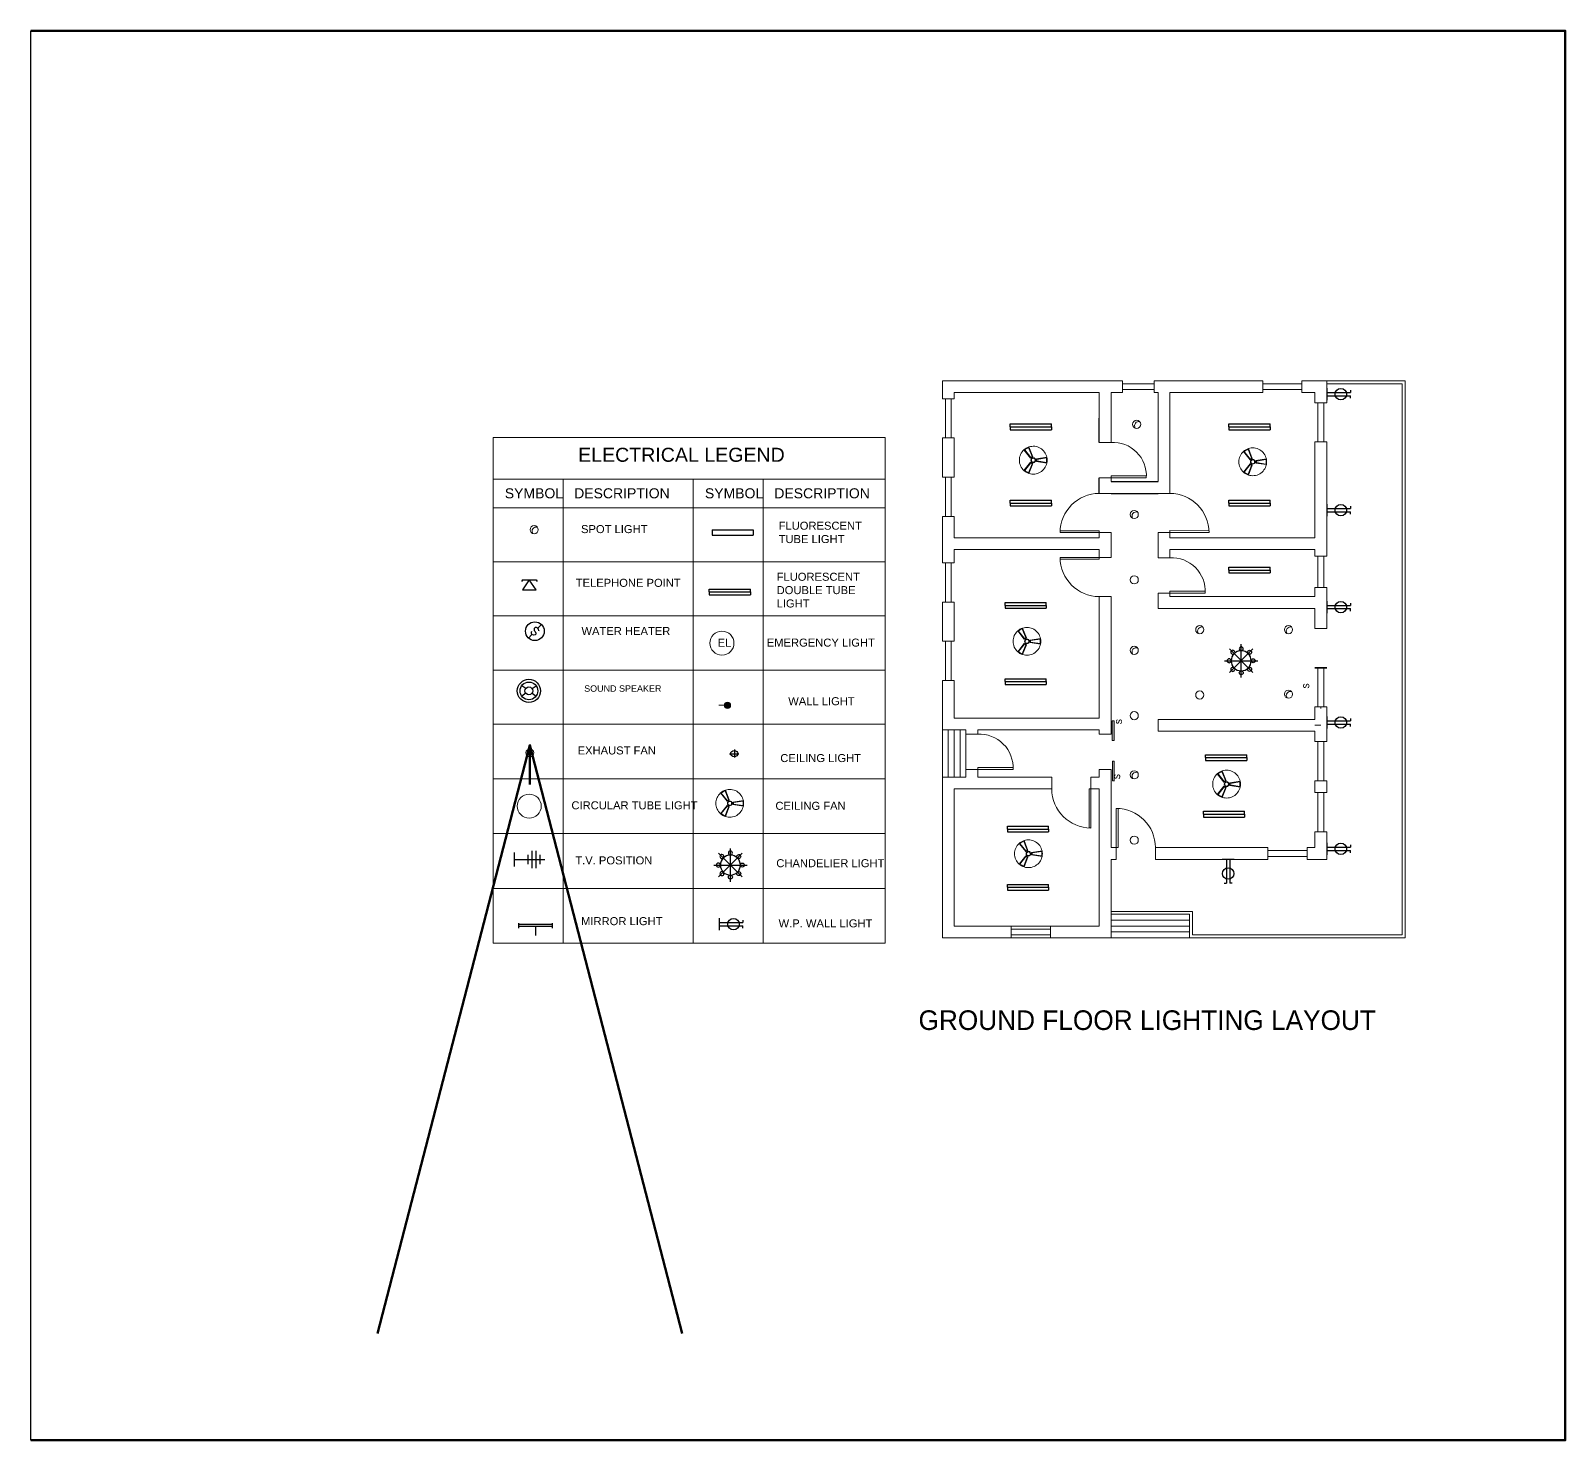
# Model space of a CAD drawing. Header units: inches. Extents: x -59 to 212, y 9 to 737.
# Drawn here: x -58.92 to -19.78, y 335.28 to 371.21 of the extents above; entities that cross this region are included whole.
import ezdxf

# ---------------------------------------------------------------- set-up
doc = ezdxf.new("R2010")
doc.units = ezdxf.units.IN
doc.header["$MEASUREMENT"] = 0
for name, color, linetype in [('A_WALL_3D', 1, 'Continuous'), ('EL_FITTINGS', 3, 'Continuous'), ('ELEC', 10, 'Continuous'), ('Sanitry', 251, 'Continuous')]:
    doc.layers.add(name, color=color, linetype=linetype)
doc.layers.add('ELECTRICAL', color=200, linetype='Continuous', lineweight=18)
doc.styles.add('ARIAL', font='arial.ttf')
doc.styles.get("Standard").update_dxf_attribs({"font": 'arial.ttf'})
doc.styles.add('STYLUS', font='stylu.ttf')
doc.dimstyles.get("Standard").update_dxf_attribs({"dimtxt": 0.18, "dimasz": 0.18, "dimexe": 0.18, "dimexo": 0.0625, "dimgap": 0.09, "dimtad": 0, "dimtih": 1, "dimtoh": 1, "dimdec": 4, "dimzin": 0, "dimdsep": 46, "dimtxsty": 'Standard', "dimcen": 0.09, "dimadec": 0, "dimazin": 0, "dimtfac": 1, "dimtdec": 4, "dimtofl": 0, "dimtmove": 0, "dimatfit": 3, "dimfxl": 1, "dimtolj": 1, "dimtzin": 0, "dimarcsym": 0})

# ---------------------------------------------------------------- blocks, each defined once
blk = doc.blocks.new('Telephone Point')
at = {"layer": 'EL_FITTINGS', "color": 1}
for p, q in [((-16.8, 24.7), (-19.6, 20.8)), ((0, 24.7), (-16.8, 0)), ((-16.8, 24.7), (16.8, 24.7)), ((-16.8, 0), (16.8, 0)), ((16.8, 0), (0, 24.7)), ((16.8, 24.7), (19.6, 20.8))]:
    blk.add_line(p, q, dxfattribs=at)
blk = doc.blocks.new('Water Heater')
at = {"layer": 'EL_FITTINGS', "color": 1}
for p, q in [((30.5, 7.4), (39.9, 16.6)), ((16.1, -8.7), (7.5, -17.2))]:
    blk.add_line(p, q, dxfattribs=at)
for points in [[(33.1, 1.7), (32.8, 4.8), (30.5, 7.4), (27.1, 9.5), (23.9, 9.2), (21.9, 6.6), (21.9, 2), (24.2, -0.9), (25.9, -5), (24.8, -9.3), (19.8, -10.1), (16.1, -8.7), (14.7, -3.8), (14.7, -2.4), (15.5, -0.1)], [(33.1, 1.7), (32.6, -0.3)]]:
    blk.add_lwpolyline(points, dxfattribs=at)
blk.add_circle((23.4, 0), 23.4, dxfattribs=at)
blk = doc.blocks.new('Flourescent Tube Light')
at = {"layer": 'EL_FITTINGS', "color": 1}
for p, q in [((-51.5, 6.8), (51.5, 6.8)), ((-51.5, 6.8), (-51.5, -6.8)), ((51.5, 6.8), (51.5, -6.8)), ((-51.5, -6.8), (51.5, -6.8))]:
    blk.add_line(p, q, dxfattribs=at)
blk = doc.blocks.new('Fluorescent Double Tube Light')
at = {"layer": 'EL_FITTINGS', "color": 1}
for p, q in [((-51.5, 7.2), (51.5, 7.2)), ((-51.5, 0), (-51.5, 7.2)), ((-51.5, 0), (51.5, 0)), ((51.5, 0), (51.5, 7.2)), ((-51.5, 0), (51.5, 0)), ((-51.5, 0), (-51.5, -7.2)), ((-51.5, -7.2), (51.5, -7.2)), ((51.5, 0), (51.5, -7.2))]:
    blk.add_line(p, q, dxfattribs=at)
blk = doc.blocks.new('DRHUDR')
at = {"color": 1}
for p, q in [((53434.9, 7577.1), (53424.6, 7584.4)), ((53434.9, 7565.4), (53424.6, 7558)), ((53451.1, 7577.1), (53461.4, 7584.4)), ((53451.1, 7565.4), (53461.4, 7558))]:
    blk.add_line(p, q, dxfattribs=at)
for radius in [29.6, 22.6, 9.97]:
    blk.add_circle((53443, 7571.2), radius, dxfattribs=at)
blk = doc.blocks.new('WALL LIGHT')
at = {"layer": 'ELECTRICAL'}
blk.add_hatch(color=256, dxfattribs=at).paths.add_polyline_path([(0.468, 0, 1), (0.217, 0, 1)])
blk.add_line((0.217, 0), (0, 0), dxfattribs=at)
blk.add_circle((0.342, 0), 0.126, dxfattribs=at)
blk = doc.blocks.new('Ceiling light')
at = {"layer": 'ELEC'}
for p, q in [((0, 0.157), (0, -0.157)), ((-0.187, -0.007), (0.178, -0.007))]:
    blk.add_line(p, q, dxfattribs=at)
blk.add_ellipse((-0.004, -0.005), major_axis=(0.141, 0), ratio=0.898978, start_param=3.141593, end_param=9.424778, dxfattribs=at)
blk = doc.blocks.new('dtrhtr')
at = {"layer": 'EL_FITTINGS', "color": 1}
for p, q in [((110116.8, -17669.4), (110116.8, -17682.1)), ((110202.4, -17673.1), (110116.8, -17673.1)), ((110202.4, -17678.4), (110116.8, -17678.4)), ((110159.6, -17678.4), (110159.6, -17701.3)), ((110202.4, -17669.4), (110202.4, -17682.1))]:
    blk.add_line(p, q, dxfattribs=at)
blk = doc.blocks.new('T.V. Position')
at = {"layer": 'EL_FITTINGS', "color": 1}
for p, q in [((0, 17.6), (0, -17.6)), ((0, 0), (76.7, 0)), ((34.5, 11.9), (34.5, -11.9)), ((44.4, 21.8), (44.4, -21.8)), ((54.3, 21.8), (54.3, -21.8)), ((64.2, 11.9), (64.2, -11.9))]:
    blk.add_line(p, q, dxfattribs=at)
blk = doc.blocks.new('WP Wall Light')
at = {"layer": 'EL_FITTINGS', "color": 1}
for p, q in [((0, 14.9), (0, -14.9)), ((0, 3.9), (59.1, 3.9)), ((59.1, 9.9), (59.1, 3.9)), ((0, -3.9), (59.1, -3.9)), ((59.1, -9.9), (59.1, -3.9))]:
    blk.add_line(p, q, dxfattribs=at)
blk.add_circle((35.4, 0), 14.3, dxfattribs=at)
blk = doc.blocks.new('Chandelier Light')
at = {"layer": 'EL_FITTINGS', "color": 1, "linetype": 'Continuous'}
for p, q in [((0, -41.7), (0, 41.7)), ((-41.7, 0), (41.7, 0)), ((29.5, 29.5), (-29.5, -29.5)), ((-29.5, 29.5), (29.5, -29.5))]:
    blk.add_line(p, q, dxfattribs=at)
at = {"layer": 'EL_FITTINGS', "color": 2, "linetype": 'Continuous', "extrusion": (0, 0, -1)}
for centre, major_axis in [((-30, 0), (-3.54, 3.54)), ((-30, 0), (-3.54, 3.54)), ((-21, 21.4), (0.05, 5)), ((0, 30), (3.54, 3.54)), ((-21, -21.4), (-5, -0.05))]:
    blk.add_ellipse(centre, major_axis=major_axis, ratio=1, start_param=0.785398, end_param=7.068583, dxfattribs=at)
at = {"layer": 'EL_FITTINGS', "color": 4, "linetype": 'Continuous', "extrusion": (0, 0, -1)}
blk.add_ellipse((0, 0), major_axis=(17.7, 17.7), ratio=1, start_param=0.785398, end_param=7.068583, dxfattribs=at)
at = {"layer": 'EL_FITTINGS', "color": 2, "linetype": 'Continuous'}
for centre, major_axis in [((21, 21.4), (-0.05, 5)), ((30, 0), (3.54, 3.54)), ((30, 0), (3.54, 3.54)), ((0, -30), (3.54, -3.54)), ((0, -30), (3.54, -3.54)), ((21, -21.4), (5, -0.05))]:
    blk.add_ellipse(centre, major_axis=major_axis, ratio=1, start_param=0.785398, end_param=7.068583, dxfattribs=at)

msp = doc.modelspace()

# ---------------------------------------------------------------- hatches: boundary and pattern name
at = {"lineweight": 0}
h = msp.add_hatch(color=7, dxfattribs=at)
h.dxf.hatch_style = 1
h.paths.add_polyline_path([(-31.28718, 353.61305), (-31.33201, 353.61305), (-31.33201, 353.11305), (-31.28718, 353.11305)])
h = msp.add_hatch(color=7, dxfattribs=at)
h.dxf.hatch_style = 1
h.paths.add_polyline_path([(-31.28522, 352.58845), (-31.33005, 352.58845), (-31.33005, 352.08845), (-31.28522, 352.08845)])

# ---------------------------------------------------------------- linework, layer by layer
for p, q in [((-58.91673, 335.27565), (-58.91673, 371.20843)), ((-31.66408, 360.7134), (-31.66408, 361.3282)), ((-31.66425, 359.41357), (-31.66425, 359.81357)), ((-31.36425, 359.71357), (-30.16425, 359.71357)), ((-31.36425, 359.41357), (-30.16425, 359.41357))]:
    msp.add_line(p, q)
for p, q in [((-31.06791, 362.28346), (-35.66425, 362.28346)), ((-35.66425, 362.28346), (-35.66425, 361.82606)), ((-31.06791, 362.28346), (-31.06791, 361.98346)), ((-31.06791, 362.20846), (-30.26791, 362.20846)), ((-31.06791, 362.05846), (-30.26791, 362.05846)), ((-27.49528, 362.28346), (-30.26791, 362.28346)), ((-30.26791, 362.28346), (-30.26791, 361.98346)), ((-27.49528, 361.98346), (-27.49528, 362.28346)), ((-27.49528, 362.20846), (-26.49528, 362.20846)), ((-27.49528, 362.05846), (-26.49528, 362.05846)), ((-25.86425, 362.28346), (-26.49528, 362.28346)), ((-26.49528, 361.98346), (-26.49528, 362.28346)), ((-25.86425, 361.72614), (-25.86425, 362.28346)), ((-35.66425, 361.82606), (-35.36425, 361.82606)), ((-35.58925, 360.82606), (-35.58925, 361.82606)), ((-35.43925, 360.82606), (-35.43925, 361.82606)), ((-31.66425, 361.98346), (-35.36425, 361.98346)), ((-35.36425, 361.98346), (-35.36425, 361.82606)), ((-31.66425, 361.98346), (-31.66425, 361.3282)), ((-31.06791, 361.98346), (-31.36425, 361.98346)), ((-31.36425, 361.98346), (-31.36425, 360.7134)), ((-30.16425, 361.98346), (-30.26791, 361.98346)), ((-30.16425, 361.98346), (-30.16425, 359.71357)), ((-27.49528, 361.98346), (-29.86425, 361.98346)), ((-29.86425, 361.98346), (-29.86425, 359.41357)), ((-26.16425, 361.98346), (-26.49528, 361.98346)), ((-26.16425, 361.72614), (-26.16425, 361.98346)), ((-26.16425, 361.72614), (-25.86425, 361.72614)), ((-26.08925, 361.72614), (-26.08925, 360.72614)), ((-25.93925, 361.72614), (-25.93925, 360.72614)), ((-35.66425, 360.82606), (-35.66425, 359.82606)), ((-35.66425, 360.82606), (-35.36425, 360.82606)), ((-35.36425, 360.82606), (-35.36425, 359.82606)), ((-26.16425, 358.28346), (-26.16425, 360.72614)), ((-26.16425, 360.72614), (-25.86425, 360.72614)), ((-25.86425, 357.81174), (-25.86425, 360.72614)), ((-35.66425, 359.82606), (-35.36425, 359.82606)), ((-35.58925, 358.82606), (-35.58925, 359.82606)), ((-35.43925, 358.82606), (-35.43925, 359.82606)), ((-31.36425, 359.81357), (-31.66425, 359.81357)), ((-31.36425, 359.81357), (-31.36425, 359.86357)), ((-31.36425, 359.81357), (-31.36425, 359.71357)), ((-35.66425, 358.82606), (-35.66425, 358.13346)), ((-35.66425, 358.82606), (-35.36425, 358.82606)), ((-35.36425, 358.82606), (-35.36425, 358.28346)), ((-35.66425, 358.13346), (-35.66425, 357.64461)), ((-35.36425, 358.28346), (-31.66425, 358.28346)), ((-31.66425, 358.41357), (-31.66425, 358.28346)), ((-31.36425, 358.41357), (-31.36425, 357.78346)), ((-30.16425, 357.77163), (-30.16425, 358.41357)), ((-29.86425, 358.41357), (-29.86425, 358.28346)), ((-26.16425, 358.28346), (-29.86425, 358.28346)), ((-35.36425, 357.98346), (-35.36425, 357.64461)), ((-35.36425, 357.98346), (-31.66425, 357.98346)), ((-31.66425, 357.98346), (-31.66425, 357.78346)), ((-31.66425, 357.78346), (-31.36425, 357.78346)), ((-31.66425, 357.73346), (-31.66425, 357.78346)), ((-29.86425, 357.77163), (-29.86425, 357.98346)), ((-26.16425, 357.98346), (-29.86425, 357.98346)), ((-26.16425, 357.81174), (-26.16425, 357.98346)), ((-26.16425, 357.81174), (-25.86425, 357.81174)), ((-26.08925, 357.81174), (-26.08925, 357.01174)), ((-25.93925, 357.81174), (-25.93925, 357.01174)), ((-35.66425, 357.64461), (-35.36425, 357.64461)), ((-35.58925, 356.64461), (-35.58925, 357.64461)), ((-35.43925, 356.64461), (-35.43925, 357.64461)), ((-26.16425, 356.78346), (-26.16425, 357.01174)), ((-26.16425, 357.01174), (-25.86425, 357.01174)), ((-25.86425, 355.96926), (-25.86425, 357.01174)), ((-35.66425, 356.64461), (-35.66425, 355.64461)), ((-35.66425, 356.64461), (-35.36425, 356.64461)), ((-35.36425, 356.64461), (-35.36425, 355.64461)), ((-31.66425, 356.78346), (-31.66425, 353.68346)), ((-31.66425, 356.78346), (-31.36425, 356.78346)), ((-31.36425, 356.78346), (-31.36425, 353.27307)), ((-30.16425, 356.78346), (-30.16425, 356.87163)), ((-30.16425, 356.87163), (-30.16425, 356.48346)), ((-29.86425, 356.78346), (-29.86425, 356.87163)), ((-29.86425, 356.87163), (-29.86425, 356.78346)), ((-29.86425, 356.78346), (-26.16425, 356.78346)), ((-30.16425, 356.48346), (-26.16425, 356.48346)), ((-26.16425, 355.96926), (-26.16425, 356.48346)), ((-26.16425, 355.96926), (-25.86425, 355.96926)), ((-35.66425, 355.64461), (-35.36425, 355.64461)), ((-35.58925, 354.64461), (-35.58925, 355.64461)), ((-35.43925, 354.64461), (-35.43925, 355.64461)), ((-35.66425, 354.64461), (-35.66425, 353.38346)), ((-35.66425, 354.64461), (-35.36425, 354.64461)), ((-35.36425, 354.64461), (-35.36425, 353.68346)), ((-26.16425, 354.97926), (-25.86425, 354.97926)), ((-26.16425, 354.96926), (-25.86425, 354.96926)), ((-26.16425, 354.95926), (-25.86425, 354.95926)), ((-26.08925, 353.96926), (-26.08925, 354.95926)), ((-25.93925, 353.96926), (-25.93925, 354.95926)), ((-26.16425, 353.65365), (-26.16425, 353.96926)), ((-26.16425, 353.96926), (-25.86425, 353.96926)), ((-25.86425, 353.08995), (-25.86425, 353.96926)), ((-35.36425, 353.68346), (-34.76425, 353.68346)), ((-34.76425, 353.68346), (-31.66425, 353.68346)), ((-26.16425, 353.65365), (-30.16425, 353.65365)), ((-30.16425, 353.65365), (-30.16425, 353.35365)), ((-35.66425, 353.38346), (-35.06425, 353.38346)), ((-35.06425, 353.38346), (-35.06425, 353.27307)), ((-35.06425, 353.27307), (-34.76425, 353.27307)), ((-34.76425, 353.38346), (-34.76425, 353.27307)), ((-34.76425, 353.38346), (-31.66425, 353.38346)), ((-31.66425, 353.38346), (-31.66425, 353.27307)), ((-31.66425, 353.27307), (-31.36425, 353.27307)), ((-26.16425, 353.35365), (-30.16425, 353.35365)), ((-26.16425, 353.08995), (-26.16425, 353.35365)), ((-26.16425, 353.08995), (-25.86425, 353.08995)), ((-26.08925, 353.08995), (-26.08925, 352.08346)), ((-25.93925, 353.08995), (-25.93925, 352.08346)), ((-35.06425, 352.37307), (-35.06425, 352.18346)), ((-35.06425, 352.37307), (-34.76425, 352.37307)), ((-34.76425, 352.37307), (-34.76425, 352.18346)), ((-31.66425, 352.37307), (-31.66425, 352.18346)), ((-31.66425, 352.37307), (-31.36425, 352.37307)), ((-31.36425, 352.37307), (-31.36425, 350.38346)), ((-35.06425, 352.18346), (-35.66425, 352.18346)), ((-35.66425, 352.18346), (-35.66425, 348.08346)), ((-34.76425, 351.88346), (-35.36425, 351.88346)), ((-35.36425, 351.88346), (-35.36425, 348.38346)), ((-34.76425, 352.18346), (-32.8755, 352.18346)), ((-34.76425, 351.88346), (-32.8755, 351.88346)), ((-32.8755, 352.18346), (-32.8755, 351.88346)), ((-31.8755, 352.18346), (-31.66425, 352.18346)), ((-31.8755, 352.18346), (-31.8755, 351.88346)), ((-31.8755, 351.88346), (-31.66425, 351.88346)), ((-31.66425, 351.88346), (-31.66425, 350.38346)), ((-26.16425, 351.78995), (-26.16425, 352.08995)), ((-26.16425, 352.08995), (-25.86425, 352.08995)), ((-25.86425, 351.78995), (-25.86425, 352.08995)), ((-26.16425, 351.78995), (-25.86425, 351.78995)), ((-26.08925, 351.78995), (-26.08925, 350.78995)), ((-25.93925, 351.78995), (-25.93925, 350.78995)), ((-26.16425, 350.38346), (-26.16425, 350.78995)), ((-26.16425, 350.78995), (-25.86425, 350.78995)), ((-25.86425, 350.08346), (-25.86425, 350.78995)), ((-31.66425, 348.38346), (-31.66425, 350.38346)), ((-31.36425, 350.38346), (-31.23221, 350.38346)), ((-31.23221, 350.38346), (-31.23221, 350.08346)), ((-30.23221, 350.38346), (-27.36287, 350.38346)), ((-30.23221, 350.38346), (-30.23221, 350.08346)), ((-27.36287, 350.38346), (-27.36287, 350.08346)), ((-27.36287, 350.30846), (-26.36287, 350.30846)), ((-26.36287, 350.38346), (-26.16425, 350.38346)), ((-26.36287, 350.38346), (-26.36287, 350.08346)), ((-31.36425, 350.08346), (-31.23221, 350.08346)), ((-31.36425, 348.08346), (-31.36425, 350.08346)), ((-30.23221, 350.08346), (-27.36287, 350.08346)), ((-27.36287, 350.15846), (-26.36287, 350.15846)), ((-26.36287, 350.08346), (-25.86425, 350.08346)), ((-35.36425, 348.38346), (-31.66425, 348.38346)), ((-33.90917, 348.38346), (-33.90917, 348.08346)), ((-32.90917, 348.38346), (-32.90917, 348.08346)), ((-35.66425, 348.08346), (-31.36425, 348.08346))]:
    msp.add_line(p, q, dxfattribs=at)
at = {"color": 2, "lineweight": 0}
for p, q in [((-25.86425, 362.28346), (-23.86425, 362.28346)), ((-25.86425, 362.20846), (-25.86425, 362.28346)), ((-25.86425, 362.20846), (-23.93925, 362.20846)), ((-23.93925, 348.15846), (-23.93925, 362.20846)), ((-23.86425, 348.08346), (-23.86425, 362.28346)), ((-30.46425, 359.81342), (-31.36425, 359.81357)), ((-31.36424, 359.86357), (-30.46424, 359.86342)), ((-31.66425, 358.46357), (-32.66425, 358.4634)), ((-32.66425, 358.4634), (-32.66425, 358.4134)), ((-32.66425, 358.4134), (-31.66425, 358.41357)), ((-31.66425, 358.46357), (-31.66425, 358.41357)), ((-29.86425, 358.46373), (-28.86425, 358.46357)), ((-29.86425, 358.46373), (-29.86425, 358.41373)), ((-28.86425, 358.41357), (-29.86425, 358.41373)), ((-28.86425, 358.46357), (-28.86425, 358.41357)), ((-32.66425, 357.78363), (-31.66425, 357.78346)), ((-31.66425, 357.73346), (-32.66425, 357.73363)), ((-28.96425, 356.87165), (-29.86425, 356.8718)), ((-29.86424, 356.9218), (-28.96424, 356.92165)), ((-29.86424, 356.9218), (-29.86424, 356.8718)), ((-31.33201, 353.11305), (-31.33201, 353.61305)), ((-31.33201, 353.61305), (-31.28718, 353.61305)), ((-31.28718, 353.61305), (-31.28718, 353.11305)), ((-35.66425, 353.38346), (-35.66425, 352.18346)), ((-35.51425, 353.38346), (-35.51425, 352.18346)), ((-35.36425, 353.38346), (-35.36425, 352.18346)), ((-35.21425, 353.38346), (-35.21425, 352.18346)), ((-35.06425, 353.38346), (-35.06425, 352.18346)), ((-31.33201, 353.11305), (-31.28201, 353.11305)), ((-33.86425, 352.37307), (-34.76425, 352.37322)), ((-34.76424, 352.42322), (-33.86424, 352.42307)), ((-34.76424, 352.42322), (-34.76424, 352.37322)), ((-31.33005, 352.58845), (-31.28522, 352.58845)), ((-31.33005, 352.08845), (-31.33005, 352.58845)), ((-31.28522, 352.58845), (-31.28522, 352.08845)), ((-31.9255, 351.88346), (-31.92533, 350.88346)), ((-31.9255, 351.88346), (-31.8755, 351.88346)), ((-31.87533, 350.88346), (-31.8755, 351.88346)), ((-31.33005, 352.08845), (-31.28005, 352.08845)), ((-31.18238, 351.38347), (-31.23238, 351.38346)), ((-31.23238, 351.38346), (-31.23221, 350.38346)), ((-31.18221, 350.38347), (-31.18238, 351.38347)), ((-31.92555, 350.88637), (-31.87555, 350.88638)), ((-31.18221, 350.38347), (-31.23221, 350.38347)), ((-31.36425, 348.75846), (-29.28925, 348.75846)), ((-29.28925, 348.15846), (-29.28925, 348.75846)), ((-31.36425, 348.68346), (-29.36425, 348.68346)), ((-31.36425, 348.53346), (-29.36425, 348.53346)), ((-31.36425, 348.38346), (-29.36425, 348.38346)), ((-29.36425, 348.08346), (-29.36425, 348.68346)), ((-31.36425, 348.23346), (-29.36425, 348.23346)), ((-31.36425, 348.08346), (-23.86425, 348.08346)), ((-29.28925, 348.15846), (-23.93925, 348.15846))]:
    msp.add_line(p, q, dxfattribs=at)
at = {"color": 18, "lineweight": 0, "true_color": 0x000000}
for p, q in [((-47.12411, 347.94704), (-47.12411, 360.83585)), ((-47.12411, 360.83585), (-37.12411, 360.83585)), ((-37.12411, 360.83585), (-37.12411, 347.94704)), ((-47.12411, 359.77943), (-37.12411, 359.77943)), ((-45.33714, 359.77943), (-45.33714, 347.94704)), ((-42.02042, 359.77943), (-42.02042, 347.94704)), ((-40.23345, 359.77943), (-40.23345, 347.94704)), ((-47.12411, 359.0445), (-37.12411, 359.0445)), ((-47.12411, 357.6665), (-37.12411, 357.6665)), ((-47.12411, 356.28851), (-37.12411, 356.28851)), ((-47.12411, 354.91051), (-37.12411, 354.91051)), ((-47.12411, 353.53251), (-37.12411, 353.53251)), ((-47.12411, 352.13614), (-37.12411, 352.13614)), ((-47.12411, 350.73977), (-37.12411, 350.73977)), ((-47.12411, 349.3434), (-37.12411, 349.3434)), ((-47.12411, 347.94704), (-37.12411, 347.94704))]:
    msp.add_line(p, q, dxfattribs=at)
at = {"color": 7, "lineweight": 0}
for p, q in [((-31.66408, 360.7134), (-31.36408, 360.7134)), ((-31.66425, 359.41357), (-31.36425, 359.41357)), ((-30.16425, 359.41357), (-29.86425, 359.41357)), ((-31.66425, 358.41357), (-31.36425, 358.41357)), ((-30.16425, 358.41357), (-29.86425, 358.41357)), ((-30.16425, 357.77163), (-29.86425, 357.77163)), ((-30.16425, 356.87163), (-29.86425, 356.87163)), ((-29.86425, 356.87163), (-30.16425, 356.87163))]:
    msp.add_line(p, q, dxfattribs=at)
at = {"color": 5, "lineweight": 0}
for p, q in [((-26.01425, 353.96926), (-26.01425, 353.93346)), ((-26.01425, 353.50365), (-26.16425, 353.50365))]:
    msp.add_line(p, q, dxfattribs=at)
at = {"color": 0, "lineweight": 0}
for p, q in [((-33.90917, 348.30846), (-32.90917, 348.30846)), ((-33.90917, 348.15846), (-32.90917, 348.15846))]:
    msp.add_line(p, q, dxfattribs=at)
at = {"lineweight": 100}
msp.add_lwpolyline([(-58.91673, 371.20843), (-19.77863, 371.20843), (-19.77863, 335.27565), (-58.91673, 335.27565)], dxfattribs=at)
at = {"layer": 'A_WALL_3D', "color": 2, "lineweight": 0}
for centre, radius, start, end in [((-31.31359, 359.86404), 0.85085, 356.588656, 93.4018), ((-31.66425, 358.41357), 1, 90.009705, 180.009631), ((-29.86425, 358.41373), 1, 359.990369, 89.990295), ((-31.66425, 357.78346), 1, 179.990369, 269.990295), ((-29.81359, 356.92228), 0.85085, 356.588656, 93.4018), ((-34.71359, 352.42369), 0.85085, 356.588656, 93.4018), ((-31.8755, 351.88346), 1, 180.009705, 270.009631), ((-31.23221, 350.38346), 1, 0.009705, 90.009631)]:
    msp.add_arc(centre, radius, start, end, dxfattribs=at)
at = {"layer": 'Sanitry', "color": 1, "lineweight": 0, "ltscale": 0.1}
for p, q in [((-46.11502, 352.8724), (-46.25644, 352.73097)), ((-46.11502, 352.73097), (-46.25644, 352.8724))]:
    msp.add_line(p, q, dxfattribs=at)
at = {"layer": 'Sanitry', "color": 1, "lineweight": 0}
for points in [[(-33.58441, 360.52489, -0.10377628), (-33.45828, 360.59771), (-33.36014, 360.34586), (-33.41538, 360.31397)], [(-33.56542, 360.52314, -0.08455837), (-33.46626, 360.58038), (-33.37721, 360.35186), (-33.41203, 360.33176)], [(-27.98701, 360.48355, -0.10377628), (-27.86087, 360.55638), (-27.76273, 360.30453), (-27.81797, 360.27264)], [(-27.96801, 360.4818, -0.08455837), (-27.86886, 360.53905), (-27.77981, 360.31053), (-27.81463, 360.29042)], [(-33.45828, 359.9237, -0.10377628), (-33.58441, 359.99652), (-33.41538, 360.20743), (-33.36014, 360.17554)], [(-33.46626, 359.94102, -0.08455837), (-33.56542, 359.99827), (-33.41203, 360.18965), (-33.37721, 360.16954)], [(-33.0007, 360.18788), (-33.26787, 360.22881), (-33.26787, 360.29259), (-33.0007, 360.33353, -0.10377628)], [(-33.01171, 360.20346), (-33.25414, 360.2406), (-33.25414, 360.28081), (-33.01171, 360.31795, -0.08455837)], [(-27.86087, 359.88236, -0.10377628), (-27.98701, 359.95519), (-27.81797, 360.1661), (-27.76273, 360.13421)], [(-27.86886, 359.89969, -0.08455837), (-27.96801, 359.95694), (-27.81463, 360.14832), (-27.77981, 360.12821)], [(-27.40329, 360.14655), (-27.67047, 360.18748), (-27.67047, 360.25126), (-27.40329, 360.2922, -0.10377628)], [(-27.41431, 360.16212), (-27.65674, 360.19927), (-27.65674, 360.23947), (-27.41431, 360.27662, -0.08455837)], [(-33.74523, 355.90654, -0.10377628), (-33.61909, 355.97936), (-33.52095, 355.72752), (-33.57619, 355.69563)], [(-33.72623, 355.90479, -0.08455837), (-33.62708, 355.96204), (-33.53803, 355.73351), (-33.57285, 355.71341)], [(-33.61909, 355.30535, -0.10377628), (-33.74523, 355.37817), (-33.57619, 355.58909), (-33.52095, 355.5572)], [(-33.62708, 355.32268, -0.08455837), (-33.72623, 355.37992), (-33.57285, 355.5713), (-33.53803, 355.5512)], [(-33.16151, 355.56953), (-33.42869, 355.61047), (-33.42869, 355.67425), (-33.16151, 355.71518, -0.10377628)], [(-33.17253, 355.58511), (-33.41496, 355.62225), (-33.41496, 355.66246), (-33.17253, 355.6996, -0.08455837)], [(-28.65377, 352.2661, -0.10377628), (-28.52763, 352.33892), (-28.42949, 352.08708), (-28.48473, 352.05519)], [(-28.63477, 352.26435, -0.08455837), (-28.53561, 352.3216), (-28.44657, 352.09307), (-28.48139, 352.07297)], [(-28.52763, 351.66491, -0.10377628), (-28.65377, 351.73773), (-28.48473, 351.94865), (-28.42949, 351.91676)], [(-28.53561, 351.68224, -0.08455837), (-28.63477, 351.73948), (-28.48139, 351.93086), (-28.44657, 351.91076)], [(-28.07005, 351.92909), (-28.33723, 351.97002), (-28.33723, 352.03381), (-28.07005, 352.07474, -0.10377628)], [(-28.08107, 351.94467), (-28.3235, 351.98181), (-28.3235, 352.02202), (-28.08107, 352.05916, -0.08455837)], [(-41.32528, 351.77701, -0.10377628), (-41.19915, 351.84984), (-41.10101, 351.59799), (-41.15625, 351.5661)], [(-41.30629, 351.77526, -0.08455837), (-41.20713, 351.83251), (-41.11808, 351.60399), (-41.1529, 351.58388)], [(-40.74157, 351.44), (-41.00874, 351.48094), (-41.00874, 351.54472), (-40.74157, 351.58566, -0.10377628)], [(-40.75258, 351.45558), (-40.99501, 351.49273), (-40.99501, 351.53293), (-40.75258, 351.57008, -0.08455837)], [(-41.19915, 351.17582, -0.10377628), (-41.32528, 351.24865), (-41.15625, 351.45956), (-41.10101, 351.42767)], [(-41.20713, 351.19315, -0.08455837), (-41.30629, 351.2504), (-41.1529, 351.44178), (-41.11808, 351.42167)], [(-33.70754, 350.49236, -0.10377628), (-33.5814, 350.56518), (-33.48326, 350.31334), (-33.5385, 350.28144)], [(-33.68854, 350.49061, -0.08455837), (-33.58938, 350.54786), (-33.50033, 350.31933), (-33.53516, 350.29923)], [(-33.12382, 350.15535), (-33.391, 350.19628), (-33.391, 350.26007), (-33.12382, 350.301, -0.10377628)], [(-33.5814, 349.89117, -0.10377628), (-33.70754, 349.96399), (-33.5385, 350.17491), (-33.48326, 350.14301)], [(-33.58938, 349.9085, -0.08455837), (-33.68854, 349.96574), (-33.53516, 350.15712), (-33.50033, 350.13702)], [(-33.13483, 350.17093), (-33.37726, 350.20807), (-33.37726, 350.24828), (-33.13483, 350.28542, -0.08455837)]]:
    msp.add_lwpolyline(points, format="xyb", close=True, dxfattribs=at)
for points in [[(-33.39583, 360.32526), (-33.38595, 360.30815)], [(-33.39583, 360.19615), (-33.38595, 360.21325)], [(-33.37969, 360.33458), (-33.36981, 360.31747)], [(-33.37969, 360.18683), (-33.36981, 360.20393)], [(-33.26787, 360.27002), (-33.28763, 360.27002)], [(-33.26787, 360.25138), (-33.28763, 360.25138)], [(-27.79842, 360.28393), (-27.78855, 360.26682)], [(-27.79842, 360.15482), (-27.78855, 360.17192)], [(-27.78228, 360.29325), (-27.77241, 360.27614)], [(-27.78228, 360.1455), (-27.77241, 360.1626)], [(-27.67047, 360.22869), (-27.69022, 360.22869)], [(-27.67047, 360.21005), (-27.69022, 360.21005)], [(-33.55664, 355.70691), (-33.54677, 355.68981)], [(-33.55664, 355.5778), (-33.54677, 355.59491)], [(-33.5405, 355.71623), (-33.53063, 355.69913)], [(-33.5405, 355.56848), (-33.53063, 355.58559)], [(-33.42869, 355.65168), (-33.44844, 355.65168)], [(-33.42869, 355.63304), (-33.44844, 355.63304)], [(-28.46518, 352.06647), (-28.45531, 352.04937)], [(-28.46518, 351.93736), (-28.45531, 351.95447)], [(-28.44904, 352.07579), (-28.43916, 352.05869)], [(-28.44904, 351.92804), (-28.43916, 351.94515)], [(-28.33723, 352.01124), (-28.35698, 352.01124)], [(-28.33723, 351.9926), (-28.35698, 351.9926)], [(-41.1367, 351.57739), (-41.12682, 351.56028)], [(-41.1367, 351.44827), (-41.12682, 351.46538)], [(-41.12056, 351.5867), (-41.11068, 351.5696)], [(-41.00874, 351.52215), (-41.0285, 351.52215)], [(-41.00874, 351.50351), (-41.0285, 351.50351)], [(-41.12056, 351.43896), (-41.11068, 351.45606)], [(-33.51895, 350.29273), (-33.50907, 350.27563)], [(-33.50281, 350.30205), (-33.49293, 350.28494)], [(-33.51895, 350.16362), (-33.50907, 350.18072)], [(-33.50281, 350.1543), (-33.49293, 350.17141)], [(-33.391, 350.23749), (-33.41075, 350.23749)], [(-33.391, 350.21886), (-33.41075, 350.21886)]]:
    msp.add_lwpolyline(points, dxfattribs=at)
for centre, radius in [((-30.70903, 361.17611), 0.10419), ((-33.3478, 360.2607), 0.06089), ((-33.3478, 360.2607), 0.04815), ((-27.75039, 360.21937), 0.06089), ((-27.75039, 360.21937), 0.04815), ((-30.77219, 358.87533), 0.10419), ((-46.07552, 358.48753), 0.10419), ((-30.77219, 357.20999), 0.10419), ((-41.28697, 355.59724), 0.30635), ((-29.1015, 355.94077), 0.10419), ((-26.8385, 355.94077), 0.10419), ((-33.50861, 355.64236), 0.06089), ((-33.50861, 355.64236), 0.04815), ((-30.77219, 355.41363), 0.10419), ((-29.1015, 354.27543), 0.10419), ((-26.8385, 354.29619), 0.10419), ((-30.77219, 353.74828), 0.10419), ((-30.77219, 352.23969), 0.10419), ((-28.41715, 352.00192), 0.06089), ((-28.41715, 352.00192), 0.04815), ((-46.20212, 351.44195), 0.30635), ((-41.08867, 351.51283), 0.06089), ((-41.08867, 351.51283), 0.04815), ((-30.77219, 350.57434), 0.10419), ((-33.47092, 350.22818), 0.06089), ((-33.47092, 350.22818), 0.04815)]:
    msp.add_circle(centre, radius, dxfattribs=at)
at = {"layer": 'Sanitry', "color": 1, "lineweight": 0, "ltscale": 0.1}
msp.add_circle((-46.18573, 352.80168), 0.1, dxfattribs=at)
at = {"layer": 'Sanitry', "lineweight": 0}
for centre in [(-30.6606, 361.13935), (-30.72376, 358.83858), (-46.0271, 358.45077), (-29.05307, 355.90402), (-26.79007, 355.90402), (-30.72376, 355.37687), (-26.79007, 354.25943), (-30.72376, 352.20293)]:
    msp.add_arc(centre, 0.10419, 69.764156, 215.834916, dxfattribs=at)
at = {"layer": 'Sanitry', "color": 1, "lineweight": 0, "ltscale": 25}
for centre, start, end in [((-33.3478, 360.2607), 131.849469, 228.150531), ((-33.3478, 360.2607), 11.849469, 108.150531), ((-27.75039, 360.21937), 131.849469, 228.150531), ((-27.75039, 360.21937), 11.849469, 108.150531), ((-33.3478, 360.2607), 251.849469, 348.150531), ((-27.75039, 360.21937), 251.849469, 348.150531), ((-33.50861, 355.64236), 131.849469, 228.150531), ((-33.50861, 355.64236), 11.849469, 108.150531), ((-33.50861, 355.64236), 251.849469, 348.150531), ((-28.41715, 352.00192), 131.849469, 228.150531), ((-28.41715, 352.00192), 11.849469, 108.150531), ((-41.08867, 351.51283), 11.849469, 108.150531), ((-28.41715, 352.00192), 251.849469, 348.150531), ((-41.08867, 351.51283), 131.849469, 228.150531), ((-41.08867, 351.51283), 251.849469, 348.150531), ((-33.47092, 350.22818), 131.849469, 228.150531), ((-33.47092, 350.22818), 11.849469, 108.150531), ((-33.47092, 350.22818), 251.849469, 348.150531)]:
    msp.add_arc(centre, 0.35465, start, end, dxfattribs=at)

# ---------------------------------------------------------------- block references
at = {"lineweight": 0, "xscale": 0.010207379169022, "yscale": 0.010207379169022, "zscale": 0.010207379169022}
for p in [(-33.40818, 361.11041), (-27.8348, 361.11041), (-33.40818, 359.16789), (-27.8348, 359.16789), (-27.8348, 357.45906), (-41.08429, 356.90028), (-33.54256, 356.5594), (-33.54256, 354.61688), (-28.42809, 352.67949), (-28.48363, 351.23715), (-33.48135, 350.85838), (-33.48135, 349.37441)]:
    msp.add_blockref('Fluorescent Double Tube Light', p, dxfattribs=at)
at = {"layer": 'Sanitry', "lineweight": 0}
for name, p, xscale, yscale, zscale in [('WP Wall Light', (-25.86425, 361.94168), 0.010207379169022, 0.010207379169022, 0.010207379169022), ('Fluorescent Double Tube Light', (-33.40818, 361.11041), 0.010207379169022, 0.010207379169022, 0.010207379169022), ('Fluorescent Double Tube Light', (-27.8348, 361.11041), 0.010207379169022, 0.010207379169022, 0.010207379169022), ('Fluorescent Double Tube Light', (-33.40818, 359.16789), 0.010207379169022, 0.010207379169022, 0.010207379169022), ('Fluorescent Double Tube Light', (-27.8348, 359.16789), 0.010207379169022, 0.010207379169022, 0.010207379169022), ('WP Wall Light', (-25.86425, 358.98531), 0.010207379169022, 0.010207379169022, 0.010207379169022), ('Flourescent Tube Light', (-41.01292, 358.41825), 0.010207379169022, 0.010207379169022, 0.010207379169022), ('Fluorescent Double Tube Light', (-27.8348, 357.45906), 0.010207379169022, 0.010207379169022, 0.010207379169022), ('Telephone Point', (-46.20012, 356.95481), 0.010207379169022, 0.010207379169022, 0.010207379169022), ('Fluorescent Double Tube Light', (-41.08429, 356.90028), 0.010207379169022, 0.010207379169022, 0.010207379169022), ('Fluorescent Double Tube Light', (-33.54256, 356.5594), 0.010207379169022, 0.010207379169022, 0.010207379169022), ('WP Wall Light', (-25.86425, 356.5159), 0.010207379169022, 0.010207379169022, 0.010207379169022), ('Water Heater', (-46.29744, 355.90132), 0.010207379169022, 0.010207379169022, 0.010207379169022), ('Chandelier Light', (-28.045, 355.1464), 0.010207379169022, 0.010207379169022, 0.010207379169022), ('Fluorescent Double Tube Light', (-33.54256, 354.61688), 0.010207379169022, 0.010207379169022, 0.010207379169022), ('WALL LIGHT', (-41.36618, 354.01193), 0.643064887648386, 0.643064887648386, 0.643064887648386), ('WP Wall Light', (-25.86425, 353.57412), 0.010207379169022, 0.010207379169022, 0.010207379169022), ('Ceiling light', (-40.97077, 352.78283), 0.643064887648386, 0.643064887648386, 0.643064887648386), ('Fluorescent Double Tube Light', (-28.42809, 352.67949), 0.010207379169022, 0.010207379169022, 0.010207379169022), ('Fluorescent Double Tube Light', (-28.48363, 351.23715), 0.010207379169022, 0.010207379169022, 0.010207379169022), ('Fluorescent Double Tube Light', (-33.48135, 350.85838), 0.010207379169022, 0.010207379169022, 0.010207379169022), ('T.V. Position', (-46.58695, 350.08009), 0.010207379169022, 0.010207379169022, 0.010207379169022), ('Chandelier Light', (-41.07212, 349.93853), 0.010207379169022, 0.010207379169022, 0.010207379169022), ('WP Wall Light', (-25.86425, 350.35403), 0.010207379169022, 0.010207379169022, 0.010207379169022), ('Fluorescent Double Tube Light', (-33.48135, 349.37441), 0.010207379169022, 0.010207379169022, 0.010207379169022), ('dtrhtr', (-1147.64163, 525.15366), 0.01, 0.01, 0.01), ('WP Wall Light', (-41.35439, 348.43181), 0.010207379169022, 0.010207379169022, 0.010207379169022)]:
    msp.add_blockref(name, p, dxfattribs=dict(at, xscale=xscale, yscale=yscale, zscale=zscale))
at = {"layer": 'Sanitry', "color": 1, "lineweight": 0, "xscale": 0.01, "yscale": 0.01, "zscale": 0.01}
msp.add_blockref('DRHUDR', (-580.64095, 278.66747), dxfattribs=at)
at = {"layer": 'Sanitry', "lineweight": 0, "xscale": 0.010207379169022, "yscale": 0.010207379169022, "zscale": 0.010207379169022, "rotation": 270}
msp.add_blockref('WP Wall Light', (-28.37618, 350.08346), dxfattribs=at)

# ---------------------------------------------------------------- texts
at = {"color": 5, "lineweight": 0, "style": 'ARIAL'}
for s, height, p in [('SYMBOL', 0.255184, (-46.82503, 359.28856)), ('DESCRIPTION', 0.2551845, (-45.05535, 359.28856)), ('SYMBOL', 0.255184, (-41.72134, 359.28856)), ('DESCRIPTION', 0.2551845, (-39.95167, 359.28856))]:
    msp.add_text(s, height=height, dxfattribs=at).set_placement(p)
at = {"lineweight": 0, "insert": (-44.95467, 360.57666), "char_height": 0.3572583, "width": 5.4638217, "attachment_point": 1}
msp.add_mtext('ELECTRICAL LEGEND', dxfattribs=at)
at = {"color": 3, "lineweight": 0, "attachment_point": 4, "style": 'ARIAL'}
for s, insert, char_height, width in [('SPOT LIGHT', (-44.88155, 358.50213), 0.204148, 2.7823965), ('FLUORESCENT\\PTUBE LIGHT', (-39.84162, 358.41825), 0.2041476, 2.7823965), ('FLUORESCENT DOUBLE TUBE LIGHT', (-39.89251, 356.94678), 0.2041476, 2.7823965), ('TELEPHONE POINT', (-45.0164, 357.13261), 0.2041476, 2.7823965), ('WATER HEATER', (-44.86957, 355.90544), 0.2041476, 2.7823965), ('EMERGENCY LIGHT', (-40.14433, 355.6087), 0.2041476, 2.7823965), ('SOUND SPEAKER', (-44.80101, 354.43779), 0.1637121, 2.2312883), ('WALL LIGHT', (-39.5965, 354.11494), 0.204148, 2.7823965), ('EXHAUST FAN', (-44.96735, 352.85961), 0.2041476, 2.7823965), ('CEILING LIGHT', (-39.79946, 352.66516), 0.2041476, 2.7823965), ('CIRCULAR TUBE LIGHT', (-45.12589, 351.4606), 0.2041476, 3.0378894), ('CEILING FAN', (-39.92347, 351.44831), 0.2041476, 2.7823965), ('T.V. POSITION', (-45.02728, 350.05725), 0.2041476, 2.7823965), ('CHANDELIER LIGHT', (-39.90081, 349.98535), 0.2041476, 2.7823965), ('MIRROR LIGHT', (-44.87932, 348.50818), 0.2041476, 2.1228977), ('W.P. WALL LIGHT', (-39.84245, 348.45177), 0.2041476, 2.7823965)]:
    msp.add_mtext(s, dxfattribs=dict(at, insert=insert, char_height=char_height, width=width))
at = {"color": 2, "lineweight": 0, "char_height": 0.2, "attachment_point": 1, "rotation": 87.451772, "style": 'STYLUS'}
for insert in [(-26.51324, 354.44443), (-31.28718, 353.53452), (-31.33454, 352.13217)]:
    msp.add_mtext_dynamic_manual_height_columns('s', width=0.1453898, gutter_width=2.12639, heights=[0], dxfattribs=dict(at, insert=insert))
at = {"insert": (-36.27383, 346.2356), "char_height": 0.5, "attachment_point": 1, "style": 'STYLUS'}
msp.add_mtext_dynamic_manual_height_columns('GROUND FLOOR LIGHTING LAYOUT ', width=33.9112571, gutter_width=2.12639, heights=[0], dxfattribs=at)
at = {"layer": 'Sanitry', "color": 1, "lineweight": 0, "insert": (-41.69836, 355.60474), "char_height": 0.2041476, "width": 0.9218516, "attachment_point": 4, "style": 'ARIAL'}
msp.add_mtext('\\pi0.30287;EL', dxfattribs=at)

# ---------------------------------------------------------------- leaders
at = {"layer": 'Sanitry', "color": 1, "lineweight": 0}
msp.add_leader([(-46.18573, 352.99681), (-46.18573, 352.66562)], dimstyle='Standard', override={"dimasz": 15, "dimgap": 10, "dimtad": 0, "dimldrblk": 'Open30', "dimlwd": 65533}, dxfattribs=at)

doc.saveas('drawing.dxf')
